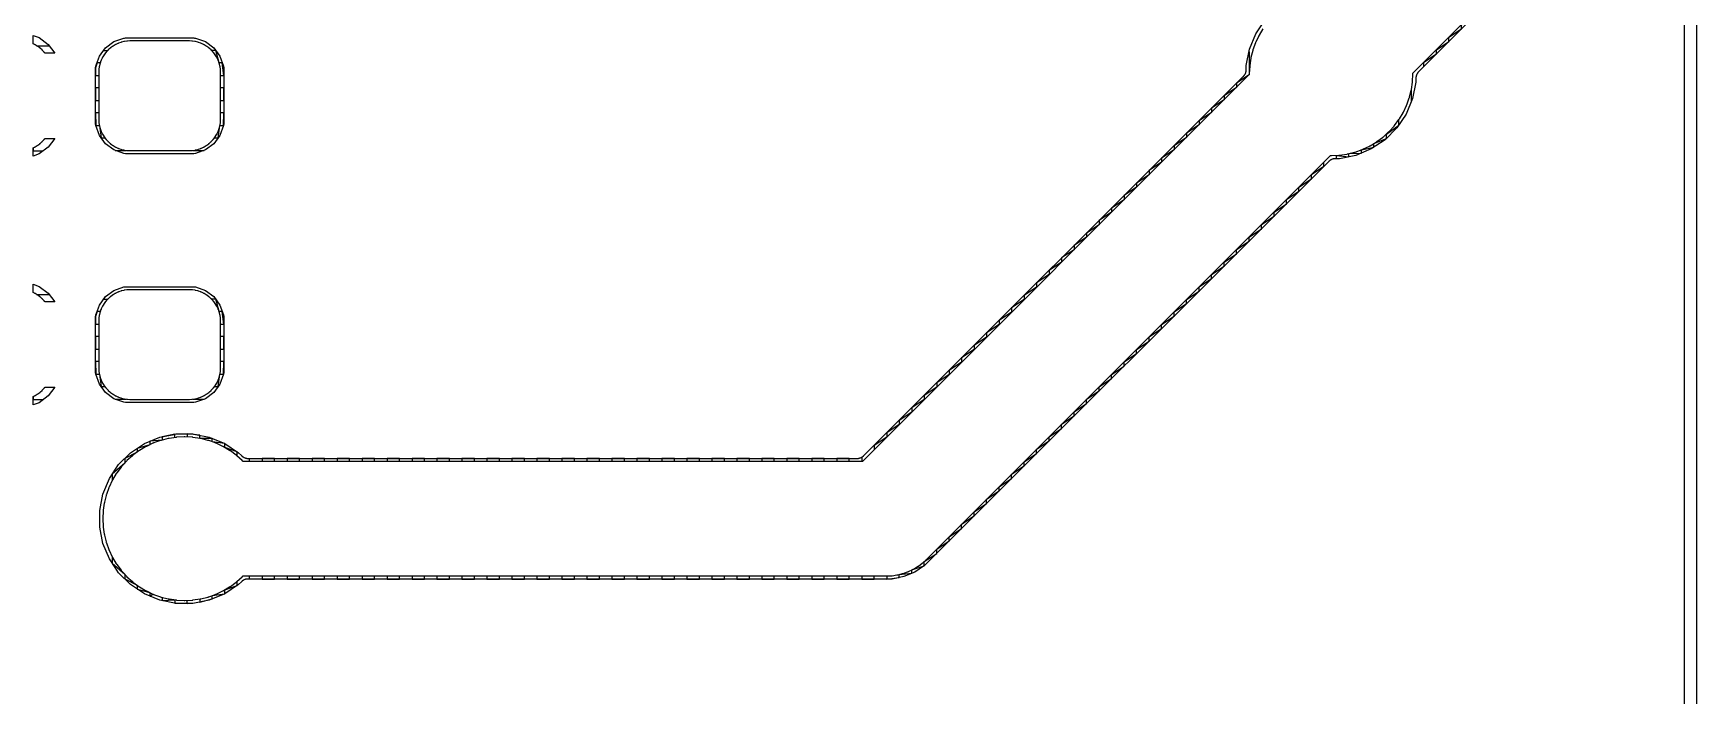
# Model space of a CAD drawing. Header units: metres. Extents: x 141.4 to 191.4, y -114.8 to -61.9.
# Drawn here: x 154.39 to 171.37, y -96.01 to -89.25 of the extents above; entities that cross this region are included whole.
import ezdxf

# ---------------------------------------------------------------- set-up
doc = ezdxf.new("R2010")
doc.units = ezdxf.units.M

msp = doc.modelspace()

# ---------------------------------------------------------------- linework, layer by layer
for points in [[(171.372, -98.908), (171.372, -61.907), (171.244, -61.907), (171.244, -62.007)], [(171.248, -96.695), (171.248, -62.034)], [(168.587, -89.585), (168.587, -89.543), (168.714, -89.458), (168.714, -89.415), (168.842, -89.33), (168.842, -89.288), (168.969, -89.203), (168.969, -89.16), (169.097, -89.075), (169.097, -89.033), (169.224, -88.937), (169.224, -88.881)], [(169.203, -88.969), (168.534, -89.639), (168.532, -89.64), (168.531, -89.642), (168.53, -89.643), (168.528, -89.645), (168.527, -89.646), (168.526, -89.648), (168.524, -89.65), (168.523, -89.652), (168.522, -89.653), (168.521, -89.655), (168.52, -89.657), (168.519, -89.659), (168.518, -89.661), (168.517, -89.662), (168.516, -89.664), (168.515, -89.666), (168.512, -89.674), (168.511, -89.676), (168.51, -89.678), (168.51, -89.68), (168.509, -89.682), (168.509, -89.684), (168.508, -89.686), (168.508, -89.688), (168.507, -89.69), (168.507, -89.692), (168.506, -89.694), (168.506, -89.697), (168.506, -89.699), (168.506, -89.701), (168.506, -89.703), (168.506, -89.705), (168.506, -89.707), (168.506, -89.747), (168.472, -89.914), (168.407, -90.072), (168.312, -90.214), (168.192, -90.334), (168.05, -90.429), (167.892, -90.494), (167.725, -90.528), (167.685, -90.528), (167.683, -90.528), (167.681, -90.528), (167.679, -90.528), (167.677, -90.528), (167.675, -90.528), (167.672, -90.528), (167.67, -90.529), (167.668, -90.529), (167.666, -90.53), (167.664, -90.53), (167.662, -90.531), (167.66, -90.531), (167.658, -90.532), (167.656, -90.532), (167.654, -90.533), (167.652, -90.534), (167.644, -90.537), (167.642, -90.538), (167.64, -90.539), (167.639, -90.54), (167.637, -90.541), (167.635, -90.542), (167.633, -90.543), (167.631, -90.544), (167.63, -90.545), (167.628, -90.546), (167.626, -90.548), (167.624, -90.549), (167.623, -90.55), (167.621, -90.552), (167.62, -90.553), (167.618, -90.554), (167.617, -90.556), (163.49, -94.682), (163.39, -94.749), (163.278, -94.796), (163.159, -94.82), (156.586, -94.82), (156.584, -94.82), (156.582, -94.82), (156.58, -94.82), (156.578, -94.82), (156.576, -94.82), (156.574, -94.82), (156.571, -94.821), (156.569, -94.821), (156.567, -94.822), (156.565, -94.822), (156.563, -94.823), (156.561, -94.823), (156.559, -94.824), (156.557, -94.824), (156.555, -94.825), (156.553, -94.826), (156.545, -94.829), (156.543, -94.83), (156.542, -94.831), (156.54, -94.832), (156.538, -94.833), (156.536, -94.834), (156.534, -94.835), (156.532, -94.836), (156.531, -94.837), (156.529, -94.838), (156.527, -94.84), (156.526, -94.841), (156.524, -94.842), (156.522, -94.844), (156.521, -94.845), (156.519, -94.846), (156.518, -94.848), (156.489, -94.876), (156.347, -94.971), (156.19, -95.036), (156.023, -95.07), (155.852, -95.07), (155.685, -95.036), (155.528, -94.971), (155.386, -94.876), (155.265, -94.756), (155.229, -94.701), (155.171, -94.614), (155.105, -94.456), (155.072, -94.289), (155.072, -94.119)], [(155.072, -94.119), (155.105, -93.952), (155.171, -93.794), (155.265, -93.652), (155.386, -93.532), (155.528, -93.437), (155.685, -93.372), (155.83, -93.343), (155.852, -93.338), (156.023, -93.338), (156.051, -93.344), (156.19, -93.372), (156.347, -93.437), (156.489, -93.532), (156.518, -93.56), (156.519, -93.562), (156.521, -93.563), (156.522, -93.564), (156.524, -93.566), (156.526, -93.567), (156.527, -93.568), (156.529, -93.57), (156.531, -93.571), (156.532, -93.572), (156.534, -93.573), (156.536, -93.574), (156.538, -93.575), (156.54, -93.576), (156.542, -93.577), (156.543, -93.578), (156.545, -93.579), (156.553, -93.582), (156.555, -93.583), (156.557, -93.584), (156.559, -93.584), (156.561, -93.585), (156.563, -93.585), (156.565, -93.586), (156.567, -93.586), (156.569, -93.587), (156.571, -93.587), (156.574, -93.588), (156.576, -93.588), (156.578, -93.588), (156.58, -93.588), (156.582, -93.588), (156.584, -93.588), (156.586, -93.588), (162.803, -93.588), (162.805, -93.588), (162.807, -93.588), (162.809, -93.588), (162.811, -93.588), (162.813, -93.588), (162.816, -93.588), (162.818, -93.587), (162.82, -93.587), (162.822, -93.586), (162.824, -93.586), (162.826, -93.585), (162.828, -93.585), (162.83, -93.584), (162.832, -93.584), (162.834, -93.583), (162.836, -93.582), (162.844, -93.579), (162.846, -93.578), (162.848, -93.577), (162.849, -93.576), (162.851, -93.575), (162.853, -93.574), (162.855, -93.573), (162.857, -93.572), (162.858, -93.571), (162.86, -93.57), (162.862, -93.568), (162.864, -93.567), (162.865, -93.566), (162.867, -93.564), (162.868, -93.563), (162.87, -93.562), (162.871, -93.56), (166.746, -89.685), (166.748, -89.684), (166.749, -89.682), (166.75, -89.681), (166.752, -89.679), (166.753, -89.678), (166.754, -89.676), (166.756, -89.674), (166.757, -89.672), (166.758, -89.671), (166.759, -89.669), (166.76, -89.667), (166.761, -89.665), (166.762, -89.663), (166.763, -89.662), (166.764, -89.66), (166.765, -89.658), (166.768, -89.65), (166.769, -89.648), (166.77, -89.646), (166.77, -89.644), (166.771, -89.642), (166.771, -89.64), (166.772, -89.638), (166.772, -89.636), (166.773, -89.634), (166.773, -89.632), (166.774, -89.63), (166.774, -89.627), (166.774, -89.625), (166.774, -89.623), (166.774, -89.621), (166.774, -89.619), (166.774, -89.617), (166.774, -89.577), (166.808, -89.41), (166.873, -89.252), (166.968, -89.11)], [(155.199, -94.594), (155.199, -94.657), (155.327, -94.772), (155.327, -94.818), (155.454, -94.884), (155.454, -94.922), (155.582, -94.959), (155.582, -94.994), (155.614, -94.974), (155.616, -94.975), (155.618, -94.975), (155.62, -94.976), (155.622, -94.977), (155.691, -95.002), (155.693, -95.002), (155.695, -95.003), (155.697, -95.004), (155.699, -95.004), (155.771, -95.022), (155.773, -95.023), (155.775, -95.023), (155.777, -95.023), (155.779, -95.024), (155.852, -95.034), (155.854, -95.035), (155.856, -95.035), (155.858, -95.035), (155.86, -95.035), (155.933, -95.039), (155.935, -95.039), (155.937, -95.039), (155.94, -95.039), (155.942, -95.039), (156.015, -95.035), (156.017, -95.035), (156.019, -95.035), (156.021, -95.035), (156.023, -95.034), (156.096, -95.024), (156.098, -95.023), (156.1, -95.023), (156.102, -95.023), (156.104, -95.022), (156.176, -95.004), (156.178, -95.004), (156.18, -95.003), (156.182, -95.002), (156.184, -95.002), (156.253, -94.977), (156.255, -94.976), (156.257, -94.975), (156.259, -94.975), (156.261, -94.974), (156.327, -94.942), (156.329, -94.941), (156.331, -94.94), (156.333, -94.939), (156.335, -94.938), (156.398, -94.901), (156.4, -94.899), (156.401, -94.898), (156.403, -94.897), (156.405, -94.896), (156.464, -94.852), (156.466, -94.851), (156.467, -94.849), (156.469, -94.848), (156.47, -94.847), (156.525, -94.797), (156.526, -94.796), (156.528, -94.794), (156.529, -94.793), (156.531, -94.791), (156.533, -94.789), (163.098, -94.789), (163.1, -94.789), (163.102, -94.789), (163.151, -94.787), (163.153, -94.787), (163.155, -94.786), (163.157, -94.786), (163.16, -94.786), (163.208, -94.779), (163.21, -94.778), (163.212, -94.778), (163.214, -94.778), (163.216, -94.777), (163.264, -94.765), (163.266, -94.765), (163.268, -94.764), (163.27, -94.763), (163.272, -94.763), (163.318, -94.746), (163.32, -94.745), (163.322, -94.745), (163.324, -94.744), (163.326, -94.743), (163.37, -94.722), (163.372, -94.721), (163.374, -94.72), (163.376, -94.719), (163.378, -94.718), (163.42, -94.693), (163.421, -94.692), (163.423, -94.691), (163.425, -94.689), (163.427, -94.688), (163.466, -94.659), (163.468, -94.658), (163.469, -94.656), (163.471, -94.655), (163.472, -94.654), (163.509, -94.621), (163.51, -94.619), (163.512, -94.618), (167.633, -90.497), (167.636, -90.497), (167.638, -90.497), (167.64, -90.497), (167.642, -90.497), (167.644, -90.497), (167.718, -90.493), (167.72, -90.493), (167.722, -90.493), (167.724, -90.493), (167.726, -90.492), (167.799, -90.482), (167.801, -90.481), (167.803, -90.481), (167.805, -90.481), (167.807, -90.48), (167.878, -90.462), (167.88, -90.462), (167.882, -90.461), (167.884, -90.46), (167.886, -90.46), (167.956, -90.435), (167.958, -90.434), (167.96, -90.433), (167.961, -90.433), (167.963, -90.432), (168.03, -90.4), (168.032, -90.399), (168.034, -90.398), (168.035, -90.397), (168.037, -90.396), (168.1, -90.359), (168.102, -90.357), (168.104, -90.356), (168.106, -90.355), (168.107, -90.354), (168.166, -90.31), (168.168, -90.309), (168.17, -90.307), (168.171, -90.306), (168.173, -90.305), (168.227, -90.255), (168.229, -90.254), (168.23, -90.252), (168.232, -90.251), (168.233, -90.249), (168.283, -90.195), (168.284, -90.193), (168.285, -90.192), (168.287, -90.19), (168.288, -90.188), (168.332, -90.129), (168.333, -90.128), (168.334, -90.126), (168.335, -90.124), (168.337, -90.122), (168.374, -90.059), (168.375, -90.057), (168.376, -90.056), (168.377, -90.054), (168.378, -90.052), (168.41, -89.985), (168.411, -89.983), (168.411, -89.982), (168.412, -89.98), (168.413, -89.978), (168.438, -89.908), (168.438, -89.906), (168.439, -89.904), (168.44, -89.902), (168.44, -89.9), (168.458, -89.829), (168.459, -89.827), (168.459, -89.825), (168.459, -89.823), (168.46, -89.821), (168.47, -89.748), (168.471, -89.746), (168.471, -89.744), (168.471, -89.742), (168.471, -89.74), (168.475, -89.666), (168.475, -89.664), (168.475, -89.662), (168.475, -89.66), (168.475, -89.658), (168.475, -89.655), (169.139, -88.991)], [(154.393, -89.356), (154.393, -89.269), (154.453, -89.292), (154.546, -89.361), (154.613, -89.451), (154.513, -89.451), (154.51, -89.447), (154.509, -89.446), (154.508, -89.444), (154.506, -89.442), (154.505, -89.441), (154.489, -89.423), (154.488, -89.422), (154.487, -89.42), (154.485, -89.419), (154.484, -89.418), (154.466, -89.402), (154.465, -89.401), (154.463, -89.399), (154.461, -89.398), (154.46, -89.397), (154.441, -89.383), (154.439, -89.382), (154.438, -89.38), (154.436, -89.379), (154.434, -89.378), (154.414, -89.366), (154.412, -89.365), (154.411, -89.364), (154.409, -89.363), (154.407, -89.362), (154.393, -89.356)], [(155.076, -89.55), (155.044, -89.55), (155.03, -89.6), (155.032, -89.584), (155.039, -89.564), (155.068, -89.482), (155.131, -89.396), (155.217, -89.333), (155.319, -89.297), (155.325, -89.296), (155.335, -89.295), (156.032, -89.295), (156.04, -89.296), (156.048, -89.297), (156.15, -89.333), (156.236, -89.396), (156.299, -89.482), (156.335, -89.584), (156.337, -89.6), (156.337, -90.172), (156.335, -90.188), (156.299, -90.29), (156.236, -90.376), (156.15, -90.439), (156.048, -90.475), (156.032, -90.477), (155.335, -90.477), (155.319, -90.475), (155.217, -90.439), (155.131, -90.376), (155.068, -90.29), (155.032, -90.188), (155.03, -90.172), (155.03, -89.6), (155.03, -89.678), (155.061, -89.678), (155.061, -89.805), (155.03, -89.805), (155.03, -89.933), (155.061, -89.933), (155.061, -90.06), (155.03, -90.06), (155.032, -90.188), (155.068, -90.188), (155.086, -90.315), (155.125, -90.315)], [(166.943, -89.202), (166.906, -89.265), (166.905, -89.267), (166.904, -89.268), (166.903, -89.27), (166.902, -89.272), (166.87, -89.339), (166.869, -89.341), (166.869, -89.342), (166.868, -89.344), (166.867, -89.346), (166.842, -89.416), (166.842, -89.418), (166.841, -89.42), (166.84, -89.422), (166.84, -89.424), (166.822, -89.495), (166.821, -89.497), (166.821, -89.499), (166.821, -89.501), (166.82, -89.503), (166.81, -89.576), (166.809, -89.578), (166.809, -89.58), (166.809, -89.582), (166.809, -89.584), (166.805, -89.658), (166.805, -89.66), (166.805, -89.662), (166.805, -89.664), (166.805, -89.666), (166.805, -89.669), (162.856, -93.619), (156.533, -93.619), (156.531, -93.617), (156.529, -93.615), (156.528, -93.614), (156.526, -93.612), (156.525, -93.611), (156.47, -93.561), (156.469, -93.56), (156.467, -93.559), (156.466, -93.557), (156.464, -93.556), (156.405, -93.512), (156.403, -93.511), (156.401, -93.51), (156.4, -93.509), (156.398, -93.507), (156.335, -93.47), (156.333, -93.469), (156.331, -93.468), (156.329, -93.467), (156.327, -93.466), (156.261, -93.434), (156.259, -93.433), (156.257, -93.433), (156.255, -93.432), (156.253, -93.431), (156.184, -93.406), (156.182, -93.406), (156.18, -93.405), (156.178, -93.404), (156.176, -93.404), (156.104, -93.386), (156.102, -93.385), (156.1, -93.385), (156.098, -93.385), (156.096, -93.384), (156.023, -93.374), (156.021, -93.373), (156.019, -93.373), (156.017, -93.373), (156.015, -93.373), (155.942, -93.369), (155.94, -93.369), (155.937, -93.369), (155.935, -93.369), (155.933, -93.369), (155.86, -93.373), (155.858, -93.373), (155.856, -93.373), (155.854, -93.373), (155.852, -93.374), (155.779, -93.384), (155.777, -93.385), (155.775, -93.385), (155.773, -93.385), (155.771, -93.386), (155.699, -93.404), (155.697, -93.404), (155.695, -93.405), (155.693, -93.406), (155.691, -93.406), (155.622, -93.431), (155.62, -93.432), (155.618, -93.433), (155.616, -93.433), (155.614, -93.434), (155.548, -93.466), (155.546, -93.467), (155.544, -93.468), (155.542, -93.469), (155.54, -93.47), (155.477, -93.507), (155.475, -93.509), (155.474, -93.51), (155.472, -93.511), (155.47, -93.512), (155.411, -93.556), (155.409, -93.557), (155.408, -93.559), (155.406, -93.56), (155.405, -93.561), (155.35, -93.611), (155.349, -93.612), (155.347, -93.614), (155.346, -93.615), (155.344, -93.617), (155.295, -93.671), (155.293, -93.673), (155.292, -93.674), (155.291, -93.676), (155.289, -93.678), (155.246, -93.737), (155.244, -93.738), (155.243, -93.74), (155.242, -93.742), (155.241, -93.744), (155.203, -93.807), (155.202, -93.809), (155.201, -93.81), (155.2, -93.812), (155.199, -93.814), (155.168, -93.881), (155.167, -93.883), (155.166, -93.884), (155.165, -93.886), (155.165, -93.888), (155.14, -93.958), (155.139, -93.96), (155.138, -93.962), (155.138, -93.964), (155.137, -93.966), (155.119, -94.037), (155.119, -94.039), (155.119, -94.041), (155.118, -94.043), (155.118, -94.045), (155.107, -94.118), (155.107, -94.12), (155.107, -94.122), (155.106, -94.124), (155.106, -94.126), (155.103, -94.2), (155.103, -94.202), (155.103, -94.204), (155.103, -94.206), (155.103, -94.208), (155.106, -94.282), (155.106, -94.284), (155.107, -94.286), (155.107, -94.288), (155.107, -94.29), (155.118, -94.363), (155.118, -94.365), (155.119, -94.367), (155.119, -94.369), (155.119, -94.371), (155.137, -94.442), (155.138, -94.444), (155.138, -94.446), (155.139, -94.448), (155.14, -94.45), (155.165, -94.52), (155.165, -94.522), (155.166, -94.524), (155.167, -94.525), (155.168, -94.527), (155.199, -94.594), (155.2, -94.596), (155.201, -94.598), (155.202, -94.599), (155.203, -94.601), (155.241, -94.664), (155.242, -94.666), (155.243, -94.668), (155.244, -94.67), (155.246, -94.671), (155.289, -94.73), (155.291, -94.732), (155.292, -94.734), (155.293, -94.735), (155.295, -94.737), (155.344, -94.791), (155.346, -94.793), (155.347, -94.794), (155.349, -94.796), (155.35, -94.797), (155.405, -94.847), (155.406, -94.848), (155.408, -94.849), (155.409, -94.851), (155.411, -94.852), (155.47, -94.896), (155.472, -94.897), (155.474, -94.898), (155.475, -94.899), (155.477, -94.901), (155.54, -94.938), (155.542, -94.939), (155.544, -94.94), (155.546, -94.941), (155.548, -94.942), (155.614, -94.974)], [(154.427, -89.374), (154.556, -89.374)], [(155.256, -90.42), (155.258, -90.421), (155.26, -90.421), (155.262, -90.422), (155.264, -90.423), (155.286, -90.431), (155.288, -90.431), (155.29, -90.432), (155.292, -90.433), (155.294, -90.433), (155.317, -90.439), (155.319, -90.439), (155.321, -90.44), (155.323, -90.44), (155.325, -90.441), (155.348, -90.444), (155.35, -90.444), (155.352, -90.444), (155.354, -90.445), (155.356, -90.445), (155.379, -90.446), (155.381, -90.446), (155.384, -90.446), (155.983, -90.446), (155.986, -90.446), (155.988, -90.446), (156.011, -90.445), (156.013, -90.445), (156.015, -90.444), (156.017, -90.444), (156.019, -90.444), (156.042, -90.441), (156.044, -90.44), (156.046, -90.44), (156.048, -90.439), (156.05, -90.439), (156.073, -90.433), (156.075, -90.433), (156.077, -90.432), (156.079, -90.431), (156.081, -90.431), (156.103, -90.423), (156.105, -90.422), (156.107, -90.421), (156.109, -90.421), (156.111, -90.42), (156.132, -90.41), (156.134, -90.409), (156.136, -90.408), (156.137, -90.407), (156.139, -90.406), (156.159, -90.394), (156.161, -90.393), (156.163, -90.392), (156.164, -90.39), (156.166, -90.389), (156.185, -90.375), (156.186, -90.374), (156.188, -90.373), (156.19, -90.371), (156.191, -90.37), (156.209, -90.354), (156.21, -90.353), (156.212, -90.352), (156.213, -90.35), (156.214, -90.349), (156.23, -90.331), (156.231, -90.33), (156.233, -90.328), (156.234, -90.326), (156.235, -90.325), (156.249, -90.306), (156.25, -90.304), (156.252, -90.303), (156.253, -90.301), (156.254, -90.299), (156.266, -90.279), (156.267, -90.277), (156.268, -90.276), (156.269, -90.274), (156.27, -90.272), (156.28, -90.251), (156.281, -90.249), (156.281, -90.247), (156.282, -90.245), (156.283, -90.243), (156.291, -90.221), (156.291, -90.219), (156.292, -90.217), (156.293, -90.215), (156.293, -90.213), (156.299, -90.19), (156.299, -90.188), (156.3, -90.186), (156.3, -90.184), (156.301, -90.182), (156.304, -90.159), (156.304, -90.157), (156.304, -90.155), (156.305, -90.153), (156.305, -90.151), (156.306, -90.128), (156.306, -90.126), (156.306, -90.123), (156.306, -89.649), (156.306, -89.646), (156.306, -89.644), (156.305, -89.621), (156.305, -89.619), (156.304, -89.617), (156.304, -89.615), (156.304, -89.613), (156.301, -89.59), (156.3, -89.588), (156.3, -89.586), (156.299, -89.584), (156.299, -89.582), (156.293, -89.559), (156.293, -89.557), (156.292, -89.555), (156.291, -89.553), (156.291, -89.551), (156.283, -89.529), (156.282, -89.527), (156.281, -89.525), (156.281, -89.523), (156.28, -89.521), (156.27, -89.5), (156.269, -89.498), (156.268, -89.496), (156.267, -89.495), (156.266, -89.493), (156.254, -89.473), (156.253, -89.471), (156.252, -89.469), (156.25, -89.468), (156.249, -89.466), (156.235, -89.447), (156.234, -89.446), (156.233, -89.444), (156.231, -89.442), (156.23, -89.441), (156.214, -89.423), (156.213, -89.422), (156.212, -89.42), (156.21, -89.419), (156.209, -89.418), (156.191, -89.402), (156.19, -89.401), (156.188, -89.399), (156.186, -89.398), (156.185, -89.397), (156.166, -89.383), (156.164, -89.382), (156.163, -89.38), (156.161, -89.379), (156.159, -89.378), (156.139, -89.366), (156.137, -89.365), (156.136, -89.364), (156.134, -89.363), (156.132, -89.362), (156.111, -89.352), (156.109, -89.351), (156.107, -89.351), (156.105, -89.35), (156.103, -89.349), (156.081, -89.341), (156.079, -89.341), (156.077, -89.34), (156.075, -89.339), (156.073, -89.339), (156.05, -89.333), (156.048, -89.333), (156.046, -89.332), (156.044, -89.332), (156.042, -89.331), (156.019, -89.328), (156.017, -89.328), (156.015, -89.328), (156.013, -89.327), (156.011, -89.327), (155.988, -89.326), (155.986, -89.326), (155.983, -89.326), (155.384, -89.326), (155.381, -89.326), (155.379, -89.326), (155.356, -89.327), (155.354, -89.327), (155.352, -89.328), (155.35, -89.328), (155.348, -89.328), (155.325, -89.331), (155.323, -89.332), (155.321, -89.332), (155.319, -89.333), (155.317, -89.333), (155.294, -89.339), (155.292, -89.339), (155.29, -89.34), (155.288, -89.341), (155.286, -89.341), (155.264, -89.349), (155.262, -89.35), (155.26, -89.351), (155.258, -89.351), (155.256, -89.352), (155.235, -89.362), (155.233, -89.363), (155.231, -89.364), (155.23, -89.365), (155.228, -89.366), (155.208, -89.378), (155.206, -89.379), (155.204, -89.38), (155.203, -89.382), (155.201, -89.383), (155.182, -89.397), (155.181, -89.398), (155.179, -89.399), (155.177, -89.401), (155.176, -89.402), (155.158, -89.418), (155.157, -89.419), (155.155, -89.42), (155.154, -89.422), (155.153, -89.423), (155.137, -89.441), (155.136, -89.442), (155.134, -89.444), (155.133, -89.446), (155.132, -89.447), (155.118, -89.466), (155.117, -89.468), (155.115, -89.469), (155.114, -89.471), (155.113, -89.473), (155.101, -89.493), (155.1, -89.495), (155.099, -89.496), (155.098, -89.498), (155.097, -89.5), (155.087, -89.521), (155.086, -89.523), (155.086, -89.525), (155.085, -89.527), (155.084, -89.529), (155.076, -89.551), (155.076, -89.553), (155.075, -89.555), (155.074, -89.557), (155.074, -89.559), (155.068, -89.582), (155.068, -89.584), (155.067, -89.586), (155.067, -89.588), (155.066, -89.59), (155.063, -89.613), (155.063, -89.615), (155.063, -89.617), (155.062, -89.619), (155.062, -89.621), (155.061, -89.644), (155.061, -89.646), (155.061, -89.649), (155.061, -90.123), (155.061, -90.126), (155.061, -90.128), (155.062, -90.151), (155.062, -90.153), (155.063, -90.155), (155.063, -90.157), (155.063, -90.159), (155.066, -90.182), (155.067, -90.184), (155.067, -90.186), (155.068, -90.188), (155.068, -90.19), (155.074, -90.213), (155.074, -90.215), (155.075, -90.217), (155.076, -90.219), (155.076, -90.221), (155.084, -90.243), (155.085, -90.245), (155.086, -90.247), (155.086, -90.249), (155.087, -90.251), (155.097, -90.272), (155.098, -90.274), (155.099, -90.276), (155.1, -90.277), (155.101, -90.279), (155.113, -90.299), (155.114, -90.301), (155.115, -90.303), (155.117, -90.304), (155.118, -90.306), (155.132, -90.325), (155.133, -90.326), (155.134, -90.328), (155.136, -90.33), (155.137, -90.331), (155.153, -90.349), (155.154, -90.35), (155.155, -90.352), (155.157, -90.353), (155.158, -90.354), (155.176, -90.37), (155.177, -90.371), (155.179, -90.373), (155.181, -90.374), (155.182, -90.375), (155.201, -90.389), (155.203, -90.39), (155.204, -90.392), (155.206, -90.393), (155.208, -90.394), (155.228, -90.406), (155.23, -90.407), (155.231, -90.408), (155.233, -90.409), (155.235, -90.41), (155.256, -90.42)], [(155.111, -89.423), (155.153, -89.423)], [(156.242, -90.315), (156.281, -90.315), (156.299, -90.188), (156.335, -90.188), (156.337, -90.06), (156.306, -90.06), (156.306, -89.933), (156.337, -89.933), (156.337, -89.805), (156.306, -89.805), (156.306, -89.678), (156.337, -89.678), (156.323, -89.55), (156.291, -89.55), (156.256, -89.423), (156.214, -89.423)], [(166.802, -89.438), (166.802, -89.672), (166.674, -89.757), (166.674, -89.8), (166.547, -89.885), (166.547, -89.927), (166.419, -90.012), (166.419, -90.055), (166.292, -90.14), (166.292, -90.182), (166.164, -90.267), (166.164, -90.31), (166.037, -90.395), (166.037, -90.437), (165.909, -90.522), (165.909, -90.565), (165.782, -90.65), (165.782, -90.692), (165.654, -90.777), (165.654, -90.82), (165.527, -90.905), (165.527, -90.947), (165.399, -91.032), (165.399, -91.075), (165.272, -91.16), (165.272, -91.202), (165.144, -91.287), (165.144, -91.33), (165.017, -91.415), (165.017, -91.457), (164.889, -91.542), (164.889, -91.585), (164.762, -91.67), (164.762, -91.712), (164.634, -91.797), (164.634, -91.84), (164.507, -91.925), (164.507, -91.967), (164.379, -92.052), (164.379, -92.095), (164.252, -92.18), (164.252, -92.222), (164.124, -92.307), (164.124, -92.35), (163.997, -92.435), (163.997, -92.477), (163.869, -92.562), (163.869, -92.605), (163.742, -92.69), (163.742, -92.732), (163.614, -92.817), (163.614, -92.86), (163.487, -92.945), (163.487, -92.987), (163.359, -93.072), (163.359, -93.115), (163.232, -93.2), (163.232, -93.242), (163.104, -93.327), (163.104, -93.37), (162.977, -93.455), (162.977, -93.497)], [(168.459, -89.945), (168.459, -89.822)], [(167.694, -90.528), (167.694, -90.494), (167.822, -90.508), (167.822, -90.476), (167.949, -90.471), (167.949, -90.437), (168.077, -90.411), (168.077, -90.373), (168.204, -90.322), (168.204, -90.276), (168.332, -90.184), (168.332, -90.129)], [(154.393, -90.416), (154.407, -90.41), (154.409, -90.409), (154.411, -90.408), (154.412, -90.407), (154.414, -90.406), (154.434, -90.394), (154.436, -90.393), (154.438, -90.392), (154.439, -90.39), (154.441, -90.389), (154.46, -90.375), (154.461, -90.374), (154.463, -90.373), (154.465, -90.371), (154.466, -90.37), (154.484, -90.354), (154.485, -90.353), (154.487, -90.352), (154.488, -90.35), (154.489, -90.349), (154.505, -90.331), (154.506, -90.33), (154.508, -90.328), (154.509, -90.326), (154.51, -90.325), (154.513, -90.321), (154.613, -90.321), (154.546, -90.411), (154.453, -90.48), (154.393, -90.503), (154.393, -90.416), (154.393, -90.448), (154.496, -90.448)], [(155.228, -90.443), (155.341, -90.443)], [(156.026, -90.443), (156.139, -90.443)], [(163.104, -94.789), (163.104, -94.82), (163.232, -94.805), (163.232, -94.773), (163.359, -94.762), (163.359, -94.727), (163.487, -94.684), (163.487, -94.64), (163.614, -94.558), (163.614, -94.515), (163.742, -94.43), (163.742, -94.388), (163.869, -94.303), (163.869, -94.26), (163.997, -94.175), (163.997, -94.133), (164.124, -94.048), (164.124, -94.005), (164.252, -93.92), (164.252, -93.878), (164.379, -93.793), (164.379, -93.75), (164.507, -93.665), (164.507, -93.623), (164.634, -93.538), (164.634, -93.495), (164.762, -93.41), (164.762, -93.368), (164.889, -93.283), (164.889, -93.24), (165.017, -93.155), (165.017, -93.113), (165.144, -93.028), (165.144, -92.985), (165.272, -92.9), (165.272, -92.858), (165.399, -92.773), (165.399, -92.73), (165.527, -92.645), (165.527, -92.603), (165.654, -92.518), (165.654, -92.475), (165.782, -92.39), (165.782, -92.348), (165.909, -92.263), (165.909, -92.22), (166.037, -92.135), (166.037, -92.093), (166.164, -92.008), (166.164, -91.965), (166.292, -91.88), (166.292, -91.838), (166.419, -91.753), (166.419, -91.71), (166.547, -91.625), (166.547, -91.583), (166.674, -91.498), (166.674, -91.455), (166.802, -91.37), (166.802, -91.328), (166.929, -91.243), (166.929, -91.2), (167.057, -91.115), (167.057, -91.073), (167.184, -90.988), (167.184, -90.945), (167.312, -90.86), (167.312, -90.818), (167.439, -90.733), (167.439, -90.69), (167.567, -90.605), (167.567, -90.563)], [(154.393, -91.896), (154.393, -91.809), (154.453, -91.832), (154.546, -91.901), (154.613, -91.991), (154.513, -91.991), (154.51, -91.987), (154.509, -91.986), (154.508, -91.984), (154.506, -91.982), (154.505, -91.981), (154.489, -91.963), (154.488, -91.962), (154.487, -91.96), (154.485, -91.959), (154.484, -91.958), (154.466, -91.942), (154.465, -91.941), (154.463, -91.939), (154.461, -91.938), (154.46, -91.937), (154.441, -91.923), (154.439, -91.922), (154.438, -91.92), (154.436, -91.919), (154.434, -91.918), (154.414, -91.906), (154.412, -91.905), (154.411, -91.904), (154.409, -91.903), (154.407, -91.902), (154.393, -91.896)], [(155.076, -92.09), (155.044, -92.09), (155.03, -92.14), (155.031, -92.13), (155.032, -92.124), (155.039, -92.104), (155.068, -92.022), (155.131, -91.936), (155.217, -91.873), (155.319, -91.837), (155.325, -91.836), (155.335, -91.835), (156.032, -91.835), (156.04, -91.836), (156.048, -91.837), (156.15, -91.873), (156.236, -91.936), (156.299, -92.022), (156.335, -92.124), (156.337, -92.14), (156.337, -92.712), (156.335, -92.728), (156.299, -92.83), (156.236, -92.916), (156.15, -92.979), (156.048, -93.015), (156.032, -93.017), (155.335, -93.017), (155.319, -93.015), (155.217, -92.979), (155.131, -92.916), (155.068, -92.83), (155.032, -92.728), (155.03, -92.712), (155.03, -92.14), (155.03, -92.218), (155.061, -92.218), (155.061, -92.345), (155.03, -92.345), (155.03, -92.473), (155.061, -92.473), (155.061, -92.6), (155.03, -92.6), (155.032, -92.728), (155.068, -92.728), (155.086, -92.855), (155.125, -92.855)], [(154.427, -91.914), (154.556, -91.914)], [(155.256, -92.96), (155.258, -92.961), (155.26, -92.961), (155.262, -92.962), (155.264, -92.963), (155.286, -92.971), (155.288, -92.971), (155.29, -92.972), (155.292, -92.973), (155.294, -92.973), (155.317, -92.979), (155.319, -92.979), (155.321, -92.98), (155.323, -92.98), (155.325, -92.981), (155.348, -92.984), (155.35, -92.984), (155.352, -92.984), (155.354, -92.985), (155.356, -92.985), (155.379, -92.986), (155.381, -92.986), (155.384, -92.986), (155.983, -92.986), (155.986, -92.986), (155.988, -92.986), (156.011, -92.985), (156.013, -92.985), (156.015, -92.984), (156.017, -92.984), (156.019, -92.984), (156.042, -92.981), (156.044, -92.98), (156.046, -92.98), (156.048, -92.979), (156.05, -92.979), (156.073, -92.973), (156.075, -92.973), (156.077, -92.972), (156.079, -92.971), (156.081, -92.971), (156.103, -92.963), (156.105, -92.962), (156.107, -92.961), (156.109, -92.961), (156.111, -92.96), (156.132, -92.95), (156.134, -92.949), (156.136, -92.948), (156.137, -92.947), (156.139, -92.946), (156.159, -92.934), (156.161, -92.933), (156.163, -92.932), (156.164, -92.93), (156.166, -92.929), (156.185, -92.915), (156.186, -92.914), (156.188, -92.913), (156.19, -92.911), (156.191, -92.91), (156.209, -92.894), (156.21, -92.893), (156.212, -92.892), (156.213, -92.89), (156.214, -92.889), (156.23, -92.871), (156.231, -92.87), (156.233, -92.868), (156.234, -92.866), (156.235, -92.865), (156.249, -92.846), (156.25, -92.844), (156.252, -92.843), (156.253, -92.841), (156.254, -92.839), (156.266, -92.819), (156.267, -92.817), (156.268, -92.816), (156.269, -92.814), (156.27, -92.812), (156.28, -92.791), (156.281, -92.789), (156.281, -92.787), (156.282, -92.785), (156.283, -92.783), (156.291, -92.761), (156.291, -92.759), (156.292, -92.757), (156.293, -92.755), (156.293, -92.753), (156.299, -92.73), (156.299, -92.728), (156.3, -92.726), (156.3, -92.724), (156.301, -92.722), (156.304, -92.699), (156.304, -92.697), (156.304, -92.695), (156.305, -92.693), (156.305, -92.691), (156.306, -92.668), (156.306, -92.666), (156.306, -92.663), (156.306, -92.189), (156.306, -92.186), (156.306, -92.184), (156.305, -92.161), (156.305, -92.159), (156.304, -92.157), (156.304, -92.155), (156.304, -92.153), (156.301, -92.13), (156.3, -92.128), (156.3, -92.126), (156.299, -92.124), (156.299, -92.122), (156.293, -92.099), (156.293, -92.097), (156.292, -92.095), (156.291, -92.093), (156.291, -92.091), (156.283, -92.069), (156.282, -92.067), (156.281, -92.065), (156.281, -92.063), (156.28, -92.061), (156.27, -92.04), (156.269, -92.038), (156.268, -92.036), (156.267, -92.035), (156.266, -92.033), (156.254, -92.013), (156.253, -92.011), (156.252, -92.009), (156.25, -92.008), (156.249, -92.006), (156.235, -91.987), (156.234, -91.986), (156.233, -91.984), (156.231, -91.982), (156.23, -91.981), (156.214, -91.963), (156.213, -91.962), (156.212, -91.96), (156.21, -91.959), (156.209, -91.958), (156.191, -91.942), (156.19, -91.941), (156.188, -91.939), (156.186, -91.938), (156.185, -91.937), (156.166, -91.923), (156.164, -91.922), (156.163, -91.92), (156.161, -91.919), (156.159, -91.918), (156.139, -91.906), (156.137, -91.905), (156.136, -91.904), (156.134, -91.903), (156.132, -91.902), (156.111, -91.892), (156.109, -91.891), (156.107, -91.891), (156.105, -91.89), (156.103, -91.889), (156.081, -91.881), (156.079, -91.881), (156.077, -91.88), (156.075, -91.879), (156.073, -91.879), (156.05, -91.873), (156.048, -91.873), (156.046, -91.872), (156.044, -91.872), (156.042, -91.871), (156.019, -91.868), (156.017, -91.868), (156.015, -91.868), (156.013, -91.867), (156.011, -91.867), (155.988, -91.866), (155.986, -91.866), (155.983, -91.866), (155.384, -91.866), (155.381, -91.866), (155.379, -91.866), (155.356, -91.867), (155.354, -91.867), (155.352, -91.868), (155.35, -91.868), (155.348, -91.868), (155.325, -91.871), (155.323, -91.872), (155.321, -91.872), (155.319, -91.873), (155.317, -91.873), (155.294, -91.879), (155.292, -91.879), (155.29, -91.88), (155.288, -91.881), (155.286, -91.881), (155.264, -91.889), (155.262, -91.89), (155.26, -91.891), (155.258, -91.891), (155.256, -91.892), (155.235, -91.902), (155.233, -91.903), (155.231, -91.904), (155.23, -91.905), (155.228, -91.906), (155.208, -91.918), (155.206, -91.919), (155.204, -91.92), (155.203, -91.922), (155.201, -91.923), (155.182, -91.937), (155.181, -91.938), (155.179, -91.939), (155.177, -91.941), (155.176, -91.942), (155.158, -91.958), (155.157, -91.959), (155.155, -91.96), (155.154, -91.962), (155.153, -91.963), (155.137, -91.981), (155.136, -91.982), (155.134, -91.984), (155.133, -91.986), (155.132, -91.987), (155.118, -92.006), (155.117, -92.008), (155.115, -92.009), (155.114, -92.011), (155.113, -92.013), (155.101, -92.033), (155.1, -92.035), (155.099, -92.036), (155.098, -92.038), (155.097, -92.04), (155.087, -92.061), (155.086, -92.063), (155.086, -92.065), (155.085, -92.067), (155.084, -92.069), (155.076, -92.091), (155.076, -92.093), (155.075, -92.095), (155.074, -92.097), (155.074, -92.099), (155.068, -92.122), (155.068, -92.124), (155.067, -92.126), (155.067, -92.128), (155.066, -92.13), (155.063, -92.153), (155.063, -92.155), (155.063, -92.157), (155.062, -92.159), (155.062, -92.161), (155.061, -92.184), (155.061, -92.186), (155.061, -92.189), (155.061, -92.663), (155.061, -92.666), (155.061, -92.668), (155.062, -92.691), (155.062, -92.693), (155.063, -92.695), (155.063, -92.697), (155.063, -92.699), (155.066, -92.722), (155.067, -92.724), (155.067, -92.726), (155.068, -92.728), (155.068, -92.73), (155.074, -92.753), (155.074, -92.755), (155.075, -92.757), (155.076, -92.759), (155.076, -92.761), (155.084, -92.783), (155.085, -92.785), (155.086, -92.787), (155.086, -92.789), (155.087, -92.791), (155.097, -92.812), (155.098, -92.814), (155.099, -92.816), (155.1, -92.817), (155.101, -92.819), (155.113, -92.839), (155.114, -92.841), (155.115, -92.843), (155.117, -92.844), (155.118, -92.846), (155.132, -92.865), (155.133, -92.866), (155.134, -92.868), (155.136, -92.87), (155.137, -92.871), (155.153, -92.889), (155.154, -92.89), (155.155, -92.892), (155.157, -92.893), (155.158, -92.894), (155.176, -92.91), (155.177, -92.911), (155.179, -92.913), (155.181, -92.914), (155.182, -92.915), (155.201, -92.929), (155.203, -92.93), (155.204, -92.932), (155.206, -92.933), (155.208, -92.934), (155.228, -92.946), (155.23, -92.947), (155.231, -92.948), (155.233, -92.949), (155.235, -92.95), (155.256, -92.96)], [(155.111, -91.963), (155.153, -91.963)], [(156.242, -92.855), (156.281, -92.855), (156.299, -92.728), (156.335, -92.728), (156.337, -92.6), (156.306, -92.6), (156.306, -92.473), (156.337, -92.473), (156.337, -92.345), (156.306, -92.345), (156.306, -92.218), (156.337, -92.218), (156.323, -92.09), (156.291, -92.09), (156.256, -91.963), (156.214, -91.963)], [(154.393, -92.956), (154.407, -92.95), (154.409, -92.949), (154.411, -92.948), (154.412, -92.947), (154.414, -92.946), (154.434, -92.934), (154.436, -92.933), (154.438, -92.932), (154.439, -92.93), (154.441, -92.929), (154.46, -92.915), (154.461, -92.914), (154.463, -92.913), (154.465, -92.911), (154.466, -92.91), (154.484, -92.894), (154.485, -92.893), (154.487, -92.892), (154.488, -92.89), (154.489, -92.889), (154.505, -92.871), (154.506, -92.87), (154.508, -92.868), (154.509, -92.866), (154.51, -92.865), (154.513, -92.861), (154.613, -92.861), (154.546, -92.951), (154.453, -93.02), (154.393, -93.043), (154.393, -92.956), (154.393, -92.988), (154.496, -92.988)], [(155.228, -92.983), (155.341, -92.983)], [(156.026, -92.983), (156.139, -92.983)], [(155.837, -93.376), (155.837, -93.342), (155.709, -93.367), (155.709, -93.401), (155.582, -93.414), (155.582, -93.449), (155.454, -93.486), (155.454, -93.524), (155.327, -93.59), (155.327, -93.636), (155.199, -93.751), (155.199, -93.814)], [(156.474, -93.565), (156.474, -93.522), (156.347, -93.477), (156.347, -93.437), (156.219, -93.419), (156.219, -93.384), (156.092, -93.384), (156.092, -93.352), (155.964, -93.338), (155.964, -93.37)], [(162.849, -93.576), (162.849, -93.619), (162.722, -93.619), (162.722, -93.588), (162.594, -93.588), (162.594, -93.619), (162.467, -93.619), (162.467, -93.588), (162.339, -93.588), (162.339, -93.619), (162.212, -93.619), (162.212, -93.588), (162.084, -93.588), (162.084, -93.619), (161.957, -93.619), (161.957, -93.588), (161.829, -93.588), (161.829, -93.619), (161.702, -93.619), (161.702, -93.588), (161.574, -93.588), (161.574, -93.619), (161.447, -93.619), (161.447, -93.588), (161.319, -93.588), (161.319, -93.619), (161.192, -93.619), (161.192, -93.588), (161.064, -93.588), (161.064, -93.619), (160.937, -93.619), (160.937, -93.588), (160.809, -93.588), (160.809, -93.619), (160.682, -93.619), (160.682, -93.588), (160.554, -93.588), (160.554, -93.619), (160.427, -93.619), (160.427, -93.588), (160.299, -93.588), (160.299, -93.619), (160.172, -93.619), (160.172, -93.588), (160.044, -93.588), (160.044, -93.619), (159.917, -93.619), (159.917, -93.588), (159.789, -93.588), (159.789, -93.619), (159.662, -93.619), (159.662, -93.588), (159.534, -93.588), (159.534, -93.619), (159.407, -93.619), (159.407, -93.588), (159.279, -93.588), (159.279, -93.619), (159.152, -93.619), (159.152, -93.588), (159.024, -93.588), (159.024, -93.619), (158.897, -93.619), (158.897, -93.588), (158.769, -93.588), (158.769, -93.619), (158.642, -93.619), (158.642, -93.588), (158.514, -93.588), (158.514, -93.619), (158.387, -93.619), (158.387, -93.588), (158.259, -93.588), (158.259, -93.619), (158.132, -93.619), (158.132, -93.588), (158.004, -93.588), (158.004, -93.619), (157.877, -93.619), (157.877, -93.588), (157.749, -93.588), (157.749, -93.619), (157.622, -93.619), (157.622, -93.588), (157.494, -93.588), (157.494, -93.619), (157.367, -93.619), (157.367, -93.588), (157.239, -93.588), (157.239, -93.619), (157.112, -93.619), (157.112, -93.588), (156.984, -93.588), (156.984, -93.619), (156.857, -93.619), (156.857, -93.588), (156.729, -93.588), (156.729, -93.619), (156.602, -93.619), (156.602, -93.588)], [(156.092, -95.024), (156.092, -95.056), (156.219, -95.024), (156.219, -94.989), (156.347, -94.971), (156.347, -94.931), (156.474, -94.886), (156.474, -94.843)], [(156.602, -94.82), (156.602, -94.789), (156.729, -94.789), (156.729, -94.82), (156.857, -94.82), (156.857, -94.789), (156.984, -94.789), (156.984, -94.82), (157.112, -94.82), (157.112, -94.789), (157.239, -94.789), (157.239, -94.82), (157.367, -94.82), (157.367, -94.789), (157.494, -94.789), (157.494, -94.82), (157.622, -94.82), (157.622, -94.789), (157.749, -94.789), (157.749, -94.82), (157.877, -94.82), (157.877, -94.789), (158.004, -94.789), (158.004, -94.82), (158.132, -94.82), (158.132, -94.789), (158.259, -94.789), (158.259, -94.82), (158.387, -94.82), (158.387, -94.789), (158.514, -94.789), (158.514, -94.82), (158.642, -94.82), (158.642, -94.789), (158.769, -94.789), (158.769, -94.82), (158.897, -94.82), (158.897, -94.789), (159.024, -94.789), (159.024, -94.82), (159.152, -94.82), (159.152, -94.789), (159.279, -94.789), (159.279, -94.82), (159.407, -94.82), (159.407, -94.789), (159.534, -94.789), (159.534, -94.82), (159.662, -94.82), (159.662, -94.789), (159.789, -94.789), (159.789, -94.82), (159.917, -94.82), (159.917, -94.789), (160.044, -94.789), (160.044, -94.82), (160.172, -94.82), (160.172, -94.789), (160.299, -94.789), (160.299, -94.82), (160.427, -94.82), (160.427, -94.789), (160.554, -94.789), (160.554, -94.82), (160.682, -94.82), (160.682, -94.789), (160.809, -94.789), (160.809, -94.82), (160.937, -94.82), (160.937, -94.789), (161.064, -94.789), (161.064, -94.82), (161.192, -94.82), (161.192, -94.789), (161.319, -94.789), (161.319, -94.82), (161.447, -94.82), (161.447, -94.789), (161.574, -94.789), (161.574, -94.82), (161.702, -94.82), (161.702, -94.789), (161.829, -94.789), (161.829, -94.82), (161.957, -94.82), (161.957, -94.789), (162.084, -94.789), (162.084, -94.82), (162.212, -94.82), (162.212, -94.789), (162.339, -94.789), (162.339, -94.82), (162.467, -94.82), (162.467, -94.789), (162.594, -94.789), (162.594, -94.82), (162.722, -94.82), (162.722, -94.789), (162.849, -94.789), (162.849, -94.82), (162.977, -94.82), (162.977, -94.789)], [(155.709, -95.007), (155.709, -95.041), (155.837, -95.032), (155.837, -95.066), (155.964, -95.07), (155.964, -95.038)]]:
    msp.add_lwpolyline(points)

doc.saveas('drawing.dxf')
